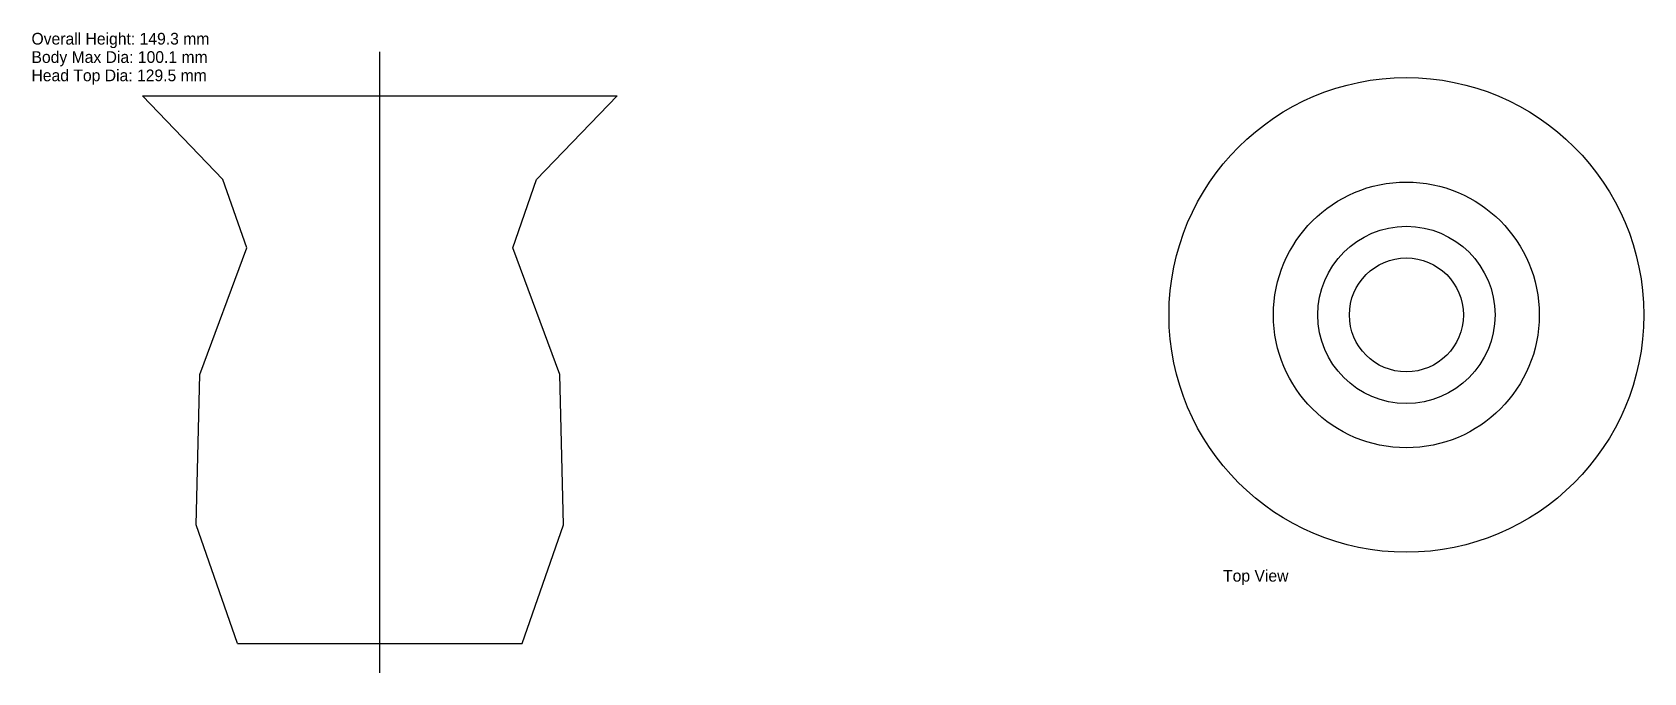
# Model space of a CAD drawing. Extents: x -95 to 345, y -8 to 167.
import ezdxf

# ---------------------------------------------------------------- set-up
doc = ezdxf.new("R2010")
doc.units = 0

msp = doc.modelspace()

# ---------------------------------------------------------------- linework, layer by layer
at = {"layer": 'CENTER'}
msp.add_line((0, -8), (0, 161.35), dxfattribs=at)
at = {"layer": 'SIDE'}
for p, q in [((-42.7809, 126.558), (-64.745, 149.35)), ((-64.745, 149.35), (64.745, 149.35)), ((42.7809, 126.558), (64.745, 149.35)), ((-36.255, 107.91), (-42.7809, 126.558)), ((36.255, 107.91), (42.7809, 126.558)), ((-49.0686, 73.3788), (-36.255, 107.91)), ((49.0686, 73.3788), (36.255, 107.91)), ((-50.07, 32.373), (-49.0686, 73.3788)), ((50.07, 32.373), (49.0686, 73.3788)), ((-38.845, 0), (-50.07, 32.373)), ((38.845, 0), (50.07, 32.373)), ((-38.845, 0), (38.845, 0))]:
    msp.add_line(p, q, dxfattribs=at)
at = {"layer": 'TOP'}
for radius in [64.745, 36.255, 24.17, 15.54]:
    msp.add_circle((280, 89.61), radius, dxfattribs=at)

# ---------------------------------------------------------------- texts
at = {"layer": 'ANNOT'}
for s, p in [('Overall Height: 149.3 mm', (-95, 163.35)), ('Body Max Dia: 100.1 mm', (-95, 158.35)), ('Head Top Dia: 129.5 mm', (-95, 153.35)), ('Top View', (230, 16.865))]:
    msp.add_text(s, height=3.2, dxfattribs=at).set_placement(p)

doc.saveas('drawing.dxf')
